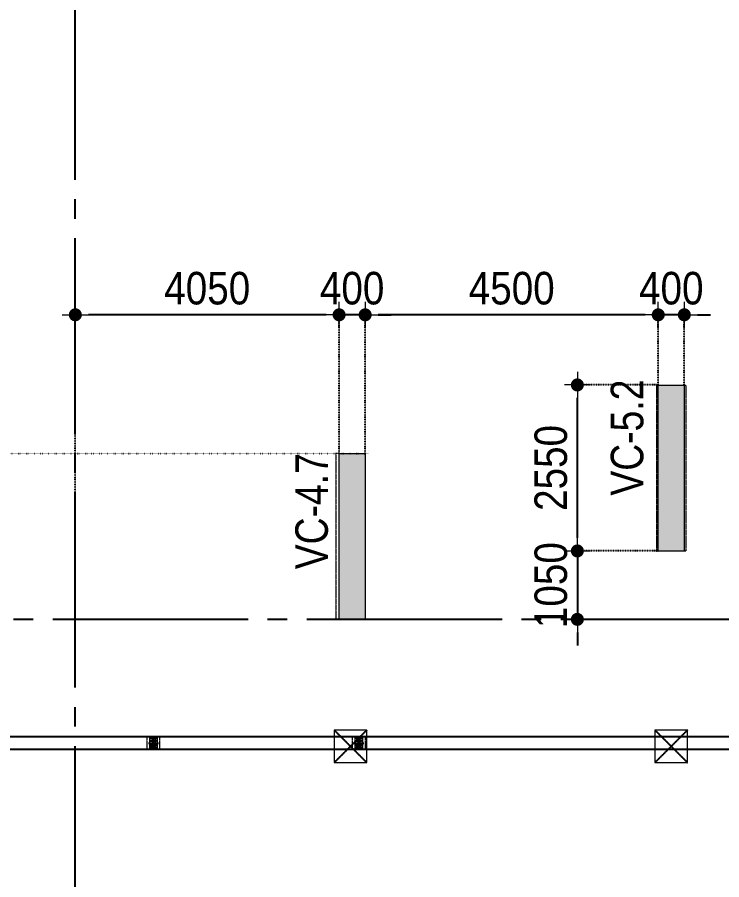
# Model space of a CAD drawing. Header units: millimetres. Extents: x -3973692 to -2843767, y 592734 to 838475.
# Drawn here: x -3472536 to -3461720, y 605982 to 619230 of the extents above; entities that cross this region are included whole.
import ezdxf
from ezdxf.enums import TextEntityAlignment as Align

# ---------------------------------------------------------------- set-up
doc = ezdxf.new("R2010")
doc.units = ezdxf.units.MM
doc.header["$MEASUREMENT"] = 0
doc.header["$PDMODE"] = 3
doc.header["$PDSIZE"] = -20
for name, pattern in [('CHG_XX_Cot_Tang 1$0$CENTER', [20.2, 12.7, -2.5, 2.5, -2.5]), ('CHG_XX_Cot_Tang 1$0$CENTER2', [28.575, 19.05, -3.175, 3.175, -3.175]), ('CHG_XX_Cot_Tang 1$0$MB_Luoi truc$0$HTT Hidden 21', [3, 2, -1]), ('CHG_XX_Luoi truc$0$MB_Luoi truc$0$Center101', [13, 10, -1, 1, -1]), ('DIVIDE2', [15.875, 6.35, -3.175, 0, -3.175, 0, -3.175]), ('DOT2', [0.125, 0, -0.125]), ('HIDDEN5', [2.8375, 1.25, -1.5875])]:
    doc.linetypes.add(name, pattern=pattern)
doc.layers.get('0').update_dxf_attribs({"lineweight": 9})
doc.layers.get('Defpoints').update_dxf_attribs({"color": 10, "lineweight": 0})
for name, color, linetype, lineweight in [("'S_General_Dim_1", 1, 'Continuous', 18), ("'S_General_Divide_3 Intermediate", 3, 'DIVIDE2', 40), ("CHG_XX_Cot_Tang 1$0$'S_Steel_Cont_2 Normal", 2, 'Continuous', 25), ("CHG_XX_Cot_Tang 1$0$'S_Steel_Cont_2 Normal_Plate", 150, 'Continuous', 15), ('CHG_XX_Cot_Tang 1$0$Cot thep', 51, 'Continuous', 15), ('CHG_XX_Cot_Tang 1$0$Net thay Tuong', 3, 'Continuous', 20), ('CHG_XX_Cot_Tang 1$0$NS-Pier', 150, 'Continuous', 9), ('CHG_XX_Cot_Tang 1$0$NS-Pier @ 1', 150, 'Continuous', 9), ('CHG_XX_Cot_Tang 1$0$NS-Pier @ 100', 150, 'Continuous', 9), ('CHG_XX_Cot_Tang 1$0$NS-Pier @ 150 VP1', 150, 'Continuous', 9), ('CHG_XX_Cot_Tang 1$0$NS-Pier @ 150 VP2', 150, 'Continuous', 9), ('CHG_XX_Cot_Tang 1$0$NS-Pier @ 150 VP3', 150, 'Continuous', 9), ('CHG_XX_Cot_Tang 1$0$NS-Pier @ 150 VP4', 150, 'Continuous', 9), ('CHG_XX_Cot_Tang 1$0$NS-Pier @ 150 VP5', 150, 'Continuous', 9), ('CHG_XX_Cot_Tang 1$0$NS-Pier @ 150 VP6', 150, 'Continuous', 9), ('CHG_XX_Cot_Tang 1$0$NS-Pier @ 150 VP7', 150, 'Continuous', 9), ('CHG_XX_Cot_Tang 1$0$NS-Pier @ 150 VP8', 150, 'Continuous', 9), ('CHG_XX_Cot_Tang 1$0$NS-Pier @ 150 VP9', 150, 'Continuous', 9), ('CHG_XX_Cot_Tang 1$0$NS-Pier @ 150 VPModel', 150, 'Continuous', 9), ('CHG_XX_Cot_Tang 1$0$NS-Pier @ 200 VP11', 150, 'Continuous', 9), ('CHG_XX_Cot_Tang 1$0$NS-Pier @ 200 VP12', 150, 'Continuous', 9), ('CHG_XX_Cot_Tang 1$0$NS-Pier @ 200 VP13', 150, 'Continuous', 9), ('CHG_XX_Cot_Tang 1$0$NS-Pier @ 200 VP14', 150, 'Continuous', 9), ('CHG_XX_Cot_Tang 1$0$NS-Pier @ 200 VP15', 150, 'Continuous', 9), ('CHG_XX_Cot_Tang 1$0$NS-Pier @ 200 VP16', 150, 'Continuous', 9), ('CHG_XX_Cot_Tang 1$0$NS-Pier @ 200 VP17', 150, 'Continuous', 9), ('CHG_XX_Cot_Tang 1$0$NS-Pier @ 200 VP18', 150, 'Continuous', 9), ('CHG_XX_Cot_Tang 1$0$NS-Pier @ 200 VP19', 150, 'Continuous', 9), ('CHG_XX_Cot_Tang 1$0$NS-Pier @ 200 VP21', 150, 'Continuous', 9), ('CHG_XX_Cot_Tang 1$0$NS-Pier @ 200 VP22', 150, 'Continuous', 9), ('CHG_XX_Cot_Tang 1$0$NS-Pier @ 200 VP23', 150, 'Continuous', 9), ('CHG_XX_Cot_Tang 1$0$NS-Pier @ 200 VP24', 150, 'Continuous', 9), ('CHG_XX_Cot_Tang 1$0$NS-Pier @ 200 VP25', 150, 'Continuous', 9), ('CHG_XX_Cot_Tang 1$0$NS-Pier @ 200 VP26', 150, 'Continuous', 9), ('CHG_XX_Cot_Tang 1$0$NS-Pier @ 200 VP27', 150, 'Continuous', 9), ('CHG_XX_Cot_Tang 1$0$NS-Pier @ 200 VP28', 150, 'Continuous', 9), ('CHG_XX_Cot_Tang 1$0$NS-Pier @ 200 VP30', 150, 'Continuous', 9), ('CHG_XX_Cot_Tang 1$0$NS-Pier @ 200 VP31', 150, 'Continuous', 9), ('CHG_XX_Cot_Tang 1$0$NS-Pier @ 200 VP32', 150, 'Continuous', 9), ('CHG_XX_Cot_Tang 1$0$NS-Pier @ 200 VP33', 150, 'Continuous', 9), ('CHG_XX_Cot_Tang 1$0$NS-Pier @ 200 VP34', 150, 'Continuous', 9), ('CHG_XX_Cot_Tang 1$0$NS-Pier @ 200 VP35', 150, 'Continuous', 9), ('CHG_XX_Cot_Tang 1$0$NS-Pier @ 200 VP36', 150, 'Continuous', 9), ('CHG_XX_Cot_Tang 1$0$NS-Pier @ 200 VP37', 150, 'Continuous', 9), ('CHG_XX_Cot_Tang 1$0$NS-Pier @ 200 VPModel', 150, 'Continuous', 9), ('CHG_XX_Cot_Tang 1$0$NS-Pier @ 350 VP10', 150, 'Continuous', 9), ('CHG_XX_Cot_Tang 1$0$NS-Pier @ 350 VP20', 150, 'Continuous', 9), ('CHG_XX_Cot_Tang 1$0$NS-Pier @ 350 VP29', 150, 'Continuous', 9), ('CHG_XX_Cot_Tang 1$0$NS-Pier @ 350 VPModel', 150, 'Continuous', 9), ('TEXT', 7, 'Continuous', 15)]:
    doc.layers.add(name, color=color, linetype=linetype, lineweight=lineweight)
for name, color, linetype in [("CHG_XX_Cot_Tang 1$0$'S_Concrete_Center_1", 8, 'CHG_XX_Cot_Tang 1$0$CENTER2'), ("CHG_XX_Cot_Tang 1$0$'S_Steel_ Bold", 8, 'Continuous'), ('CHG_XX_Cot_Tang 1$0$cot 500 dung +850', 1, 'Continuous'), ('CHG_XX_Cot_Tang 1$0$Vach VH3', 3, 'Continuous'), ('CHG_XX_Luoi truc$0$Grid', 34, 'Continuous'), ('CHG_XX_Luoi truc$0$Grid Line', 251, 'CHG_XX_Luoi truc$0$MB_Luoi truc$0$Center101'), ('dim', 1, 'Continuous')]:
    doc.layers.add(name, color=color, linetype=linetype)
doc.styles.add('arial', font='arial.ttf', dxfattribs={"width": 0.85})
doc.styles.add('CHG_XX_Luoi truc$0$MB_Luoi truc$0$Grid A-F$0$VNI-HelveCB', font='')
doc.styles.add('TTP-HelCon', font='')
doc.styles.get('CHG_XX_Luoi truc$0$MB_Luoi truc$0$Grid A-F$0$VNI-HelveCB').set_extended_font_data('VNI-Helve-Condense', bold=True)
doc.styles.get('TTP-HelCon').set_extended_font_data('VNI-Helve-Condense')
doc.dimstyles.new('200', dxfattribs={"dimscale": 200, "dimtxt": 2.5, "dimasz": 1, "dimexe": 0, "dimexo": 0, "dimgap": 0.75, "dimtad": 1, "dimdec": 0, "dimrnd": 10, "dimzin": 9, "dimdsep": 46, "dimtxsty": 'arial', "dimblk1": 'DIMDOT', "dimblk2": 'DIMDOT', "dimsah": 1, "dimcen": 2, "dimdle": 3, "dimclre": 8, "dimclrt": 2, "dimadec": 0, "dimazin": 0, "dimtfac": 1, "dimtdec": 0, "dimtix": 1, "dimtmove": 2, "dimatfit": 3, "dimldrblk": 'DIMPIJL', "dimfxl": 1, "dimtvp": 1.8, "dimtolj": 1, "dimtzin": 0, "dimarcsym": 0})

# ---------------------------------------------------------------- blocks, each defined once
blk = doc.blocks.new('*U3260')
at = {"layer": 'CHG_XX_Cot_Tang 1$0$NS-Pier @ 1'}
h = blk.add_hatch(color=256, dxfattribs=at)
h.dxf.hatch_style = 1
h.paths.add_polyline_path([(400, 0), (0, 0), (0, -2550), (400, -2550)])
at = {"layer": 'CHG_XX_Cot_Tang 1$0$NS-Pier @ 100'}
h = blk.add_hatch(color=256, dxfattribs=at)
h.dxf.hatch_style = 1
h.paths.add_polyline_path([(400, 0), (0, 0), (0, -2550), (400, -2550)])
at = {"layer": 'CHG_XX_Cot_Tang 1$0$NS-Pier @ 150 VP1'}
h = blk.add_hatch(color=256, dxfattribs=at)
h.dxf.hatch_style = 1
h.paths.add_polyline_path([(400, 0), (0, 0), (0, -2550), (400, -2550)])
at = {"layer": 'CHG_XX_Cot_Tang 1$0$NS-Pier @ 150 VP2'}
h = blk.add_hatch(color=256, dxfattribs=at)
h.dxf.hatch_style = 1
h.paths.add_polyline_path([(400, 0), (0, 0), (0, -2550), (400, -2550)])
at = {"layer": 'CHG_XX_Cot_Tang 1$0$NS-Pier @ 150 VP3'}
h = blk.add_hatch(color=256, dxfattribs=at)
h.dxf.hatch_style = 1
h.paths.add_polyline_path([(400, 0), (0, 0), (0, -2550), (400, -2550)])
at = {"layer": 'CHG_XX_Cot_Tang 1$0$NS-Pier @ 150 VP4'}
h = blk.add_hatch(color=256, dxfattribs=at)
h.dxf.hatch_style = 1
h.paths.add_polyline_path([(400, 0), (0, 0), (0, -2550), (400, -2550)])
at = {"layer": 'CHG_XX_Cot_Tang 1$0$NS-Pier @ 150 VP5'}
h = blk.add_hatch(color=256, dxfattribs=at)
h.dxf.hatch_style = 1
h.paths.add_polyline_path([(400, 0), (0, 0), (0, -2550), (400, -2550)])
at = {"layer": 'CHG_XX_Cot_Tang 1$0$NS-Pier @ 150 VP6'}
h = blk.add_hatch(color=256, dxfattribs=at)
h.dxf.hatch_style = 1
h.paths.add_polyline_path([(400, 0), (0, 0), (0, -2550), (400, -2550)])
at = {"layer": 'CHG_XX_Cot_Tang 1$0$NS-Pier @ 150 VP7'}
h = blk.add_hatch(color=256, dxfattribs=at)
h.dxf.hatch_style = 1
h.paths.add_polyline_path([(400, 0), (0, 0), (0, -2550), (400, -2550)])
at = {"layer": 'CHG_XX_Cot_Tang 1$0$NS-Pier @ 150 VP8'}
h = blk.add_hatch(color=256, dxfattribs=at)
h.dxf.hatch_style = 1
h.paths.add_polyline_path([(400, 0), (0, 0), (0, -2550), (400, -2550)])
at = {"layer": 'CHG_XX_Cot_Tang 1$0$NS-Pier @ 150 VP9'}
h = blk.add_hatch(color=256, dxfattribs=at)
h.dxf.hatch_style = 1
h.paths.add_polyline_path([(400, 0), (0, 0), (0, -2550), (400, -2550)])
at = {"layer": 'CHG_XX_Cot_Tang 1$0$NS-Pier @ 150 VPModel'}
h = blk.add_hatch(color=256, dxfattribs=at)
h.dxf.hatch_style = 1
h.paths.add_polyline_path([(400, 0), (0, 0), (0, -2550), (400, -2550)])
at = {"layer": 'CHG_XX_Cot_Tang 1$0$NS-Pier @ 200 VP11'}
h = blk.add_hatch(color=256, dxfattribs=at)
h.dxf.hatch_style = 1
h.paths.add_polyline_path([(400, 0), (0, 0), (0, -2550), (400, -2550)])
at = {"layer": 'CHG_XX_Cot_Tang 1$0$NS-Pier @ 200 VP12'}
h = blk.add_hatch(color=256, dxfattribs=at)
h.dxf.hatch_style = 1
h.paths.add_polyline_path([(400, 0), (0, 0), (0, -2550), (400, -2550)])
at = {"layer": 'CHG_XX_Cot_Tang 1$0$NS-Pier @ 200 VP13'}
h = blk.add_hatch(color=256, dxfattribs=at)
h.dxf.hatch_style = 1
h.paths.add_polyline_path([(400, 0), (0, 0), (0, -2550), (400, -2550)])
at = {"layer": 'CHG_XX_Cot_Tang 1$0$NS-Pier @ 200 VP14'}
h = blk.add_hatch(color=256, dxfattribs=at)
h.dxf.hatch_style = 1
h.paths.add_polyline_path([(400, 0), (0, 0), (0, -2550), (400, -2550)])
at = {"layer": 'CHG_XX_Cot_Tang 1$0$NS-Pier @ 200 VP15'}
h = blk.add_hatch(color=256, dxfattribs=at)
h.dxf.hatch_style = 1
h.paths.add_polyline_path([(400, 0), (0, 0), (0, -2550), (400, -2550)])
at = {"layer": 'CHG_XX_Cot_Tang 1$0$NS-Pier @ 200 VP16'}
h = blk.add_hatch(color=256, dxfattribs=at)
h.dxf.hatch_style = 1
h.paths.add_polyline_path([(400, 0), (0, 0), (0, -2550), (400, -2550)])
at = {"layer": 'CHG_XX_Cot_Tang 1$0$NS-Pier @ 200 VP17'}
h = blk.add_hatch(color=256, dxfattribs=at)
h.dxf.hatch_style = 1
h.paths.add_polyline_path([(400, 0), (0, 0), (0, -2550), (400, -2550)])
at = {"layer": 'CHG_XX_Cot_Tang 1$0$NS-Pier @ 200 VP18'}
h = blk.add_hatch(color=256, dxfattribs=at)
h.dxf.hatch_style = 1
h.paths.add_polyline_path([(400, 0), (0, 0), (0, -2550), (400, -2550)])
at = {"layer": 'CHG_XX_Cot_Tang 1$0$NS-Pier @ 200 VP19'}
h = blk.add_hatch(color=256, dxfattribs=at)
h.dxf.hatch_style = 1
h.paths.add_polyline_path([(400, 0), (0, 0), (0, -2550), (400, -2550)])
at = {"layer": 'CHG_XX_Cot_Tang 1$0$NS-Pier @ 200 VP21'}
h = blk.add_hatch(color=256, dxfattribs=at)
h.dxf.hatch_style = 1
h.paths.add_polyline_path([(400, 0), (0, 0), (0, -2550), (400, -2550)])
at = {"layer": 'CHG_XX_Cot_Tang 1$0$NS-Pier @ 200 VP22'}
h = blk.add_hatch(color=256, dxfattribs=at)
h.dxf.hatch_style = 1
h.paths.add_polyline_path([(400, 0), (0, 0), (0, -2550), (400, -2550)])
at = {"layer": 'CHG_XX_Cot_Tang 1$0$NS-Pier @ 200 VP23'}
h = blk.add_hatch(color=256, dxfattribs=at)
h.dxf.hatch_style = 1
h.paths.add_polyline_path([(400, 0), (0, 0), (0, -2550), (400, -2550)])
at = {"layer": 'CHG_XX_Cot_Tang 1$0$NS-Pier @ 200 VP24'}
h = blk.add_hatch(color=256, dxfattribs=at)
h.dxf.hatch_style = 1
h.paths.add_polyline_path([(400, 0), (0, 0), (0, -2550), (400, -2550)])
at = {"layer": 'CHG_XX_Cot_Tang 1$0$NS-Pier @ 200 VP25'}
h = blk.add_hatch(color=256, dxfattribs=at)
h.dxf.hatch_style = 1
h.paths.add_polyline_path([(400, 0), (0, 0), (0, -2550), (400, -2550)])
at = {"layer": 'CHG_XX_Cot_Tang 1$0$NS-Pier @ 200 VP26'}
h = blk.add_hatch(color=256, dxfattribs=at)
h.dxf.hatch_style = 1
h.paths.add_polyline_path([(400, 0), (0, 0), (0, -2550), (400, -2550)])
at = {"layer": 'CHG_XX_Cot_Tang 1$0$NS-Pier @ 200 VP27'}
h = blk.add_hatch(color=256, dxfattribs=at)
h.dxf.hatch_style = 1
h.paths.add_polyline_path([(400, 0), (0, 0), (0, -2550), (400, -2550)])
at = {"layer": 'CHG_XX_Cot_Tang 1$0$NS-Pier @ 200 VP28'}
h = blk.add_hatch(color=256, dxfattribs=at)
h.dxf.hatch_style = 1
h.paths.add_polyline_path([(400, 0), (0, 0), (0, -2550), (400, -2550)])
at = {"layer": 'CHG_XX_Cot_Tang 1$0$NS-Pier @ 200 VP30'}
h = blk.add_hatch(color=256, dxfattribs=at)
h.dxf.hatch_style = 1
h.paths.add_polyline_path([(400, 0), (0, 0), (0, -2550), (400, -2550)])
at = {"layer": 'CHG_XX_Cot_Tang 1$0$NS-Pier @ 200 VP31'}
h = blk.add_hatch(color=256, dxfattribs=at)
h.dxf.hatch_style = 1
h.paths.add_polyline_path([(400, 0), (0, 0), (0, -2550), (400, -2550)])
at = {"layer": 'CHG_XX_Cot_Tang 1$0$NS-Pier @ 200 VP32'}
h = blk.add_hatch(color=256, dxfattribs=at)
h.dxf.hatch_style = 1
h.paths.add_polyline_path([(400, 0), (0, 0), (0, -2550), (400, -2550)])
at = {"layer": 'CHG_XX_Cot_Tang 1$0$NS-Pier @ 200 VP33'}
h = blk.add_hatch(color=256, dxfattribs=at)
h.dxf.hatch_style = 1
h.paths.add_polyline_path([(400, 0), (0, 0), (0, -2550), (400, -2550)])
at = {"layer": 'CHG_XX_Cot_Tang 1$0$NS-Pier @ 200 VP34'}
h = blk.add_hatch(color=256, dxfattribs=at)
h.dxf.hatch_style = 1
h.paths.add_polyline_path([(400, 0), (0, 0), (0, -2550), (400, -2550)])
at = {"layer": 'CHG_XX_Cot_Tang 1$0$NS-Pier @ 200 VP35'}
h = blk.add_hatch(color=256, dxfattribs=at)
h.dxf.hatch_style = 1
h.paths.add_polyline_path([(400, 0), (0, 0), (0, -2550), (400, -2550)])
at = {"layer": 'CHG_XX_Cot_Tang 1$0$NS-Pier @ 200 VP36'}
h = blk.add_hatch(color=256, dxfattribs=at)
h.dxf.hatch_style = 1
h.paths.add_polyline_path([(400, 0), (0, 0), (0, -2550), (400, -2550)])
at = {"layer": 'CHG_XX_Cot_Tang 1$0$NS-Pier @ 200 VP37'}
h = blk.add_hatch(color=256, dxfattribs=at)
h.dxf.hatch_style = 1
h.paths.add_polyline_path([(400, 0), (0, 0), (0, -2550), (400, -2550)])
at = {"layer": 'CHG_XX_Cot_Tang 1$0$NS-Pier @ 200 VPModel'}
h = blk.add_hatch(color=256, dxfattribs=at)
h.dxf.hatch_style = 1
h.paths.add_polyline_path([(400, 0), (0, 0), (0, -2550), (400, -2550)])
at = {"layer": 'CHG_XX_Cot_Tang 1$0$NS-Pier @ 350 VP10'}
h = blk.add_hatch(color=256, dxfattribs=at)
h.dxf.hatch_style = 1
h.paths.add_polyline_path([(400, 0), (0, 0), (0, -2550), (400, -2550)])
at = {"layer": 'CHG_XX_Cot_Tang 1$0$NS-Pier @ 350 VP20'}
h = blk.add_hatch(color=256, dxfattribs=at)
h.dxf.hatch_style = 1
h.paths.add_polyline_path([(400, 0), (0, 0), (0, -2550), (400, -2550)])
at = {"layer": 'CHG_XX_Cot_Tang 1$0$NS-Pier @ 350 VP29'}
h = blk.add_hatch(color=256, dxfattribs=at)
h.dxf.hatch_style = 1
h.paths.add_polyline_path([(400, 0), (0, 0), (0, -2550), (400, -2550)])
at = {"layer": 'CHG_XX_Cot_Tang 1$0$NS-Pier @ 350 VPModel'}
h = blk.add_hatch(color=256, dxfattribs=at)
h.dxf.hatch_style = 1
h.paths.add_polyline_path([(400, 0), (0, 0), (0, -2550), (400, -2550)])
blk = doc.blocks.new('CHG_XX_Cot_Tang 1$0$Block A_C450x2250')
at = {"layer": 'CHG_XX_Cot_Tang 1$0$NS-Pier', "color": 9, "linetype": 'CHG_XX_Cot_Tang 1$0$MB_Luoi truc$0$HTT Hidden 21'}
blk.add_lwpolyline([(0, 0), (-50, 0), (-50, -2550), (0, -2550)], dxfattribs=at)
at = {"layer": 'CHG_XX_Cot_Tang 1$0$NS-Pier'}
blk.add_lwpolyline([(400, -2550), (0, -2550), (0, 0), (400, 0)], close=True, dxfattribs=at)
blk.add_blockref('*U3260', (0, 0), dxfattribs=at)
blk = doc.blocks.new('CHG_XX_Cot_Tang 1$0$500x500')
at = {"color": 1, "linetype": 'CHG_XX_Cot_Tang 1$0$MB_Luoi truc$0$HTT Hidden 21'}
for p, q in [((250, 250), (-250, -250)), ((-250, 250), (250, -250))]:
    blk.add_line(p, q, dxfattribs=at)
at = {"layer": 'CHG_XX_Cot_Tang 1$0$NS-Pier', "color": 1}
blk.add_lwpolyline([(250, -250), (250, 250), (-250, 250), (-250, -250)], close=True, dxfattribs=at)
blk = doc.blocks.new('*U3261')
at = {"layer": 'CHG_XX_Cot_Tang 1$0$NS-Pier @ 1'}
h = blk.add_hatch(color=256, dxfattribs=at)
h.dxf.hatch_style = 1
h.paths.add_polyline_path([(200, 0), (-200, 0), (-200, -2550), (200, -2550)])
at = {"layer": 'CHG_XX_Cot_Tang 1$0$NS-Pier @ 100'}
h = blk.add_hatch(color=256, dxfattribs=at)
h.dxf.hatch_style = 1
h.paths.add_polyline_path([(200, 0), (-200, 0), (-200, -2550), (200, -2550)])
at = {"layer": 'CHG_XX_Cot_Tang 1$0$NS-Pier @ 150 VP1'}
h = blk.add_hatch(color=256, dxfattribs=at)
h.dxf.hatch_style = 1
h.paths.add_polyline_path([(200, 0), (-200, 0), (-200, -2550), (200, -2550)])
at = {"layer": 'CHG_XX_Cot_Tang 1$0$NS-Pier @ 150 VP2'}
h = blk.add_hatch(color=256, dxfattribs=at)
h.dxf.hatch_style = 1
h.paths.add_polyline_path([(200, 0), (-200, 0), (-200, -2550), (200, -2550)])
at = {"layer": 'CHG_XX_Cot_Tang 1$0$NS-Pier @ 150 VP3'}
h = blk.add_hatch(color=256, dxfattribs=at)
h.dxf.hatch_style = 1
h.paths.add_polyline_path([(200, 0), (-200, 0), (-200, -2550), (200, -2550)])
at = {"layer": 'CHG_XX_Cot_Tang 1$0$NS-Pier @ 150 VP4'}
h = blk.add_hatch(color=256, dxfattribs=at)
h.dxf.hatch_style = 1
h.paths.add_polyline_path([(200, 0), (-200, 0), (-200, -2550), (200, -2550)])
at = {"layer": 'CHG_XX_Cot_Tang 1$0$NS-Pier @ 150 VP5'}
h = blk.add_hatch(color=256, dxfattribs=at)
h.dxf.hatch_style = 1
h.paths.add_polyline_path([(200, 0), (-200, 0), (-200, -2550), (200, -2550)])
at = {"layer": 'CHG_XX_Cot_Tang 1$0$NS-Pier @ 150 VP6'}
h = blk.add_hatch(color=256, dxfattribs=at)
h.dxf.hatch_style = 1
h.paths.add_polyline_path([(200, 0), (-200, 0), (-200, -2550), (200, -2550)])
at = {"layer": 'CHG_XX_Cot_Tang 1$0$NS-Pier @ 150 VP7'}
h = blk.add_hatch(color=256, dxfattribs=at)
h.dxf.hatch_style = 1
h.paths.add_polyline_path([(200, 0), (-200, 0), (-200, -2550), (200, -2550)])
at = {"layer": 'CHG_XX_Cot_Tang 1$0$NS-Pier @ 150 VP8'}
h = blk.add_hatch(color=256, dxfattribs=at)
h.dxf.hatch_style = 1
h.paths.add_polyline_path([(200, 0), (-200, 0), (-200, -2550), (200, -2550)])
at = {"layer": 'CHG_XX_Cot_Tang 1$0$NS-Pier @ 150 VP9'}
h = blk.add_hatch(color=256, dxfattribs=at)
h.dxf.hatch_style = 1
h.paths.add_polyline_path([(200, 0), (-200, 0), (-200, -2550), (200, -2550)])
at = {"layer": 'CHG_XX_Cot_Tang 1$0$NS-Pier @ 150 VPModel'}
h = blk.add_hatch(color=256, dxfattribs=at)
h.dxf.hatch_style = 1
h.paths.add_polyline_path([(200, 0), (-200, 0), (-200, -2550), (200, -2550)])
at = {"layer": 'CHG_XX_Cot_Tang 1$0$NS-Pier @ 200 VP11'}
h = blk.add_hatch(color=256, dxfattribs=at)
h.dxf.hatch_style = 1
h.paths.add_polyline_path([(200, 0), (-200, 0), (-200, -2550), (200, -2550)])
at = {"layer": 'CHG_XX_Cot_Tang 1$0$NS-Pier @ 200 VP12'}
h = blk.add_hatch(color=256, dxfattribs=at)
h.dxf.hatch_style = 1
h.paths.add_polyline_path([(200, 0), (-200, 0), (-200, -2550), (200, -2550)])
at = {"layer": 'CHG_XX_Cot_Tang 1$0$NS-Pier @ 200 VP13'}
h = blk.add_hatch(color=256, dxfattribs=at)
h.dxf.hatch_style = 1
h.paths.add_polyline_path([(200, 0), (-200, 0), (-200, -2550), (200, -2550)])
at = {"layer": 'CHG_XX_Cot_Tang 1$0$NS-Pier @ 200 VP14'}
h = blk.add_hatch(color=256, dxfattribs=at)
h.dxf.hatch_style = 1
h.paths.add_polyline_path([(200, 0), (-200, 0), (-200, -2550), (200, -2550)])
at = {"layer": 'CHG_XX_Cot_Tang 1$0$NS-Pier @ 200 VP15'}
h = blk.add_hatch(color=256, dxfattribs=at)
h.dxf.hatch_style = 1
h.paths.add_polyline_path([(200, 0), (-200, 0), (-200, -2550), (200, -2550)])
at = {"layer": 'CHG_XX_Cot_Tang 1$0$NS-Pier @ 200 VP16'}
h = blk.add_hatch(color=256, dxfattribs=at)
h.dxf.hatch_style = 1
h.paths.add_polyline_path([(200, 0), (-200, 0), (-200, -2550), (200, -2550)])
at = {"layer": 'CHG_XX_Cot_Tang 1$0$NS-Pier @ 200 VP17'}
h = blk.add_hatch(color=256, dxfattribs=at)
h.dxf.hatch_style = 1
h.paths.add_polyline_path([(200, 0), (-200, 0), (-200, -2550), (200, -2550)])
at = {"layer": 'CHG_XX_Cot_Tang 1$0$NS-Pier @ 200 VP18'}
h = blk.add_hatch(color=256, dxfattribs=at)
h.dxf.hatch_style = 1
h.paths.add_polyline_path([(200, 0), (-200, 0), (-200, -2550), (200, -2550)])
at = {"layer": 'CHG_XX_Cot_Tang 1$0$NS-Pier @ 200 VP19'}
h = blk.add_hatch(color=256, dxfattribs=at)
h.dxf.hatch_style = 1
h.paths.add_polyline_path([(200, 0), (-200, 0), (-200, -2550), (200, -2550)])
at = {"layer": 'CHG_XX_Cot_Tang 1$0$NS-Pier @ 200 VP21'}
h = blk.add_hatch(color=256, dxfattribs=at)
h.dxf.hatch_style = 1
h.paths.add_polyline_path([(200, 0), (-200, 0), (-200, -2550), (200, -2550)])
at = {"layer": 'CHG_XX_Cot_Tang 1$0$NS-Pier @ 200 VP22'}
h = blk.add_hatch(color=256, dxfattribs=at)
h.dxf.hatch_style = 1
h.paths.add_polyline_path([(200, 0), (-200, 0), (-200, -2550), (200, -2550)])
at = {"layer": 'CHG_XX_Cot_Tang 1$0$NS-Pier @ 200 VP23'}
h = blk.add_hatch(color=256, dxfattribs=at)
h.dxf.hatch_style = 1
h.paths.add_polyline_path([(200, 0), (-200, 0), (-200, -2550), (200, -2550)])
at = {"layer": 'CHG_XX_Cot_Tang 1$0$NS-Pier @ 200 VP24'}
h = blk.add_hatch(color=256, dxfattribs=at)
h.dxf.hatch_style = 1
h.paths.add_polyline_path([(200, 0), (-200, 0), (-200, -2550), (200, -2550)])
at = {"layer": 'CHG_XX_Cot_Tang 1$0$NS-Pier @ 200 VP25'}
h = blk.add_hatch(color=256, dxfattribs=at)
h.dxf.hatch_style = 1
h.paths.add_polyline_path([(200, 0), (-200, 0), (-200, -2550), (200, -2550)])
at = {"layer": 'CHG_XX_Cot_Tang 1$0$NS-Pier @ 200 VP26'}
h = blk.add_hatch(color=256, dxfattribs=at)
h.dxf.hatch_style = 1
h.paths.add_polyline_path([(200, 0), (-200, 0), (-200, -2550), (200, -2550)])
at = {"layer": 'CHG_XX_Cot_Tang 1$0$NS-Pier @ 200 VP27'}
h = blk.add_hatch(color=256, dxfattribs=at)
h.dxf.hatch_style = 1
h.paths.add_polyline_path([(200, 0), (-200, 0), (-200, -2550), (200, -2550)])
at = {"layer": 'CHG_XX_Cot_Tang 1$0$NS-Pier @ 200 VP28'}
h = blk.add_hatch(color=256, dxfattribs=at)
h.dxf.hatch_style = 1
h.paths.add_polyline_path([(200, 0), (-200, 0), (-200, -2550), (200, -2550)])
at = {"layer": 'CHG_XX_Cot_Tang 1$0$NS-Pier @ 200 VP30'}
h = blk.add_hatch(color=256, dxfattribs=at)
h.dxf.hatch_style = 1
h.paths.add_polyline_path([(200, 0), (-200, 0), (-200, -2550), (200, -2550)])
at = {"layer": 'CHG_XX_Cot_Tang 1$0$NS-Pier @ 200 VP31'}
h = blk.add_hatch(color=256, dxfattribs=at)
h.dxf.hatch_style = 1
h.paths.add_polyline_path([(200, 0), (-200, 0), (-200, -2550), (200, -2550)])
at = {"layer": 'CHG_XX_Cot_Tang 1$0$NS-Pier @ 200 VP32'}
h = blk.add_hatch(color=256, dxfattribs=at)
h.dxf.hatch_style = 1
h.paths.add_polyline_path([(200, 0), (-200, 0), (-200, -2550), (200, -2550)])
at = {"layer": 'CHG_XX_Cot_Tang 1$0$NS-Pier @ 200 VP33'}
h = blk.add_hatch(color=256, dxfattribs=at)
h.dxf.hatch_style = 1
h.paths.add_polyline_path([(200, 0), (-200, 0), (-200, -2550), (200, -2550)])
at = {"layer": 'CHG_XX_Cot_Tang 1$0$NS-Pier @ 200 VP34'}
h = blk.add_hatch(color=256, dxfattribs=at)
h.dxf.hatch_style = 1
h.paths.add_polyline_path([(200, 0), (-200, 0), (-200, -2550), (200, -2550)])
at = {"layer": 'CHG_XX_Cot_Tang 1$0$NS-Pier @ 200 VP35'}
h = blk.add_hatch(color=256, dxfattribs=at)
h.dxf.hatch_style = 1
h.paths.add_polyline_path([(200, 0), (-200, 0), (-200, -2550), (200, -2550)])
at = {"layer": 'CHG_XX_Cot_Tang 1$0$NS-Pier @ 200 VP36'}
h = blk.add_hatch(color=256, dxfattribs=at)
h.dxf.hatch_style = 1
h.paths.add_polyline_path([(200, 0), (-200, 0), (-200, -2550), (200, -2550)])
at = {"layer": 'CHG_XX_Cot_Tang 1$0$NS-Pier @ 200 VP37'}
h = blk.add_hatch(color=256, dxfattribs=at)
h.dxf.hatch_style = 1
h.paths.add_polyline_path([(200, 0), (-200, 0), (-200, -2550), (200, -2550)])
at = {"layer": 'CHG_XX_Cot_Tang 1$0$NS-Pier @ 200 VPModel'}
h = blk.add_hatch(color=256, dxfattribs=at)
h.dxf.hatch_style = 1
h.paths.add_polyline_path([(200, 0), (-200, 0), (-200, -2550), (200, -2550)])
at = {"layer": 'CHG_XX_Cot_Tang 1$0$NS-Pier @ 350 VP10'}
h = blk.add_hatch(color=256, dxfattribs=at)
h.dxf.hatch_style = 1
h.paths.add_polyline_path([(200, 0), (-200, 0), (-200, -2550), (200, -2550)])
at = {"layer": 'CHG_XX_Cot_Tang 1$0$NS-Pier @ 350 VP20'}
h = blk.add_hatch(color=256, dxfattribs=at)
h.dxf.hatch_style = 1
h.paths.add_polyline_path([(200, 0), (-200, 0), (-200, -2550), (200, -2550)])
at = {"layer": 'CHG_XX_Cot_Tang 1$0$NS-Pier @ 350 VP29'}
h = blk.add_hatch(color=256, dxfattribs=at)
h.dxf.hatch_style = 1
h.paths.add_polyline_path([(200, 0), (-200, 0), (-200, -2550), (200, -2550)])
at = {"layer": 'CHG_XX_Cot_Tang 1$0$NS-Pier @ 350 VPModel'}
h = blk.add_hatch(color=256, dxfattribs=at)
h.dxf.hatch_style = 1
h.paths.add_polyline_path([(200, 0), (-200, 0), (-200, -2550), (200, -2550)])
blk = doc.blocks.new('CHG_XX_Cot_Tang 1$0$400x2250_cen')
at = {"layer": 'CHG_XX_Cot_Tang 1$0$NS-Pier', "color": 9, "linetype": 'CHG_XX_Cot_Tang 1$0$MB_Luoi truc$0$HTT Hidden 21'}
for points in [[(-200, 0), (-225, 0), (-225, -2550), (-200, -2550)], [(200, 0), (225, 0), (225, -2550), (200, -2550)]]:
    blk.add_lwpolyline(points, dxfattribs=at)
at = {"layer": 'CHG_XX_Cot_Tang 1$0$NS-Pier'}
blk.add_lwpolyline([(200, -2550), (-200, -2550), (-200, 0), (200, 0)], close=True, dxfattribs=at)
blk.add_blockref('*U3261', (0, 0), dxfattribs=at)
blk = doc.blocks.new('*U2973')
at = {"layer": "CHG_XX_Cot_Tang 1$0$'S_Steel_ Bold", "linetype": 'CHG_XX_Cot_Tang 1$0$CENTER', "ltscale": 0.05}
for p, q in [((-13, 0), (13, 0)), ((0, 13), (0, -13))]:
    blk.add_line(p, q, dxfattribs=at)
at = {"layer": "CHG_XX_Cot_Tang 1$0$'S_Steel_ Bold", "color": 1}
blk.add_circle((0, 0), 7, dxfattribs=at)
blk = doc.blocks.new('CHG_XX_Cot_Tang 1$0$A$C42BB3C5E')
at = {"color": 8, "linetype": 'CHG_XX_Cot_Tang 1$0$MB_Luoi truc$0$HTT Hidden 21'}
blk.add_lwpolyline([(-75, -113), (125, -113), (125, 87), (-75, 87)], close=True, dxfattribs=at)
at = {"layer": "CHG_XX_Cot_Tang 1$0$'S_Concrete_Center_1"}
for p, q in [((25, 63), (25, -88)), ((125, -13), (-83, -13))]:
    blk.add_line(p, q, dxfattribs=at)
at = {"layer": "CHG_XX_Cot_Tang 1$0$'S_Steel_Cont_2 Normal"}
blk.add_lwpolyline([(-37, -15, 0.414214), (-43, -21), (-43, -50), (-50, -50), (-50, 25), (-43, 25), (-43, -4, 0.414214), (-37, -10), (87, -10, 0.414214), (93, -4), (93, 25), (100, 25), (100, -50), (93, -50), (93, -21, 0.414214), (87, -15)], format="xyb", close=True, dxfattribs=at)
at = {"layer": "CHG_XX_Cot_Tang 1$0$'S_Steel_Cont_2 Normal_Plate"}
blk.add_lwpolyline([(115, 45), (115, -70), (-65, -70), (-65, 45)], close=True, dxfattribs=at)
at = {"layer": "CHG_XX_Cot_Tang 1$0$'S_Steel_ Bold"}
for p in [(-10, 20), (60, 20)]:
    blk.add_blockref('*U2973', p, dxfattribs=at)
at = {"layer": "CHG_XX_Cot_Tang 1$0$'S_Steel_ Bold", "xscale": -1, "rotation": 180}
for p in [(-10, -45), (60, -45)]:
    blk.add_blockref('*U2973', p, dxfattribs=at)
blk = doc.blocks.new('CHG_XX_Cot_Tang 1$0$net pergola')
at = {"layer": 'CHG_XX_Cot_Tang 1$0$Net thay Tuong', "rotation": 90}
for p in [(43619, -53425), (46772, -53425)]:
    blk.add_blockref('CHG_XX_Cot_Tang 1$0$A$C42BB3C5E', p, dxfattribs=at)
blk = doc.blocks.new('*U2841')
at = {"layer": 'CHG_XX_Luoi truc$0$Grid Line'}
blk.add_line((0, 0), (0, 608), dxfattribs=at)
at = {"layer": 'CHG_XX_Luoi truc$0$Grid', "lineweight": -2, "style": 'CHG_XX_Luoi truc$0$MB_Luoi truc$0$Grid A-F$0$VNI-HelveCB'}
for tag, p in [('GRIDSUB', (0, 617)), ('GRID', (0, -9))]:
    blk.add_attdef(tag, text='', height=5, dxfattribs=at).set_placement(p, align=Align.MIDDLE)
blk = doc.blocks.new('*U2843')
at = {"layer": 'CHG_XX_Luoi truc$0$Grid Line'}
blk.add_line((0, 0), (0, 438), dxfattribs=at)
at = {"layer": 'CHG_XX_Luoi truc$0$Grid', "lineweight": -2, "style": 'CHG_XX_Luoi truc$0$MB_Luoi truc$0$Grid A-F$0$VNI-HelveCB'}
for tag, p in [('GRIDSUB', (0, 447)), ('GRID', (0, -9))]:
    blk.add_attdef(tag, text='', height=5, dxfattribs=at).set_placement(p, align=Align.MIDDLE)
blk = doc.blocks.new('CHG_XX_Luoi truc')
at = {"layer": 'CHG_XX_Luoi truc$0$Grid', "xscale": 300, "yscale": 300, "zscale": 300}
blk.add_blockref('*U2841', (76850, -12747), dxfattribs=at)
at = {"layer": 'CHG_XX_Luoi truc$0$Grid', "xscale": 300.0000000000013, "yscale": 300.0000000000013, "zscale": 300.0000000000013, "rotation": 90}
blk.add_blockref('*U2843', (110703, 0), dxfattribs=at)
blk = doc.blocks.new('CHG_XX_Cot_Tang 1')
at = {"layer": 'CHG_XX_Cot_Tang 1$0$Vach VH3'}
for p, q in [((32550, -1800), (101350, -1800)), ((101550, -2000), (32350, -2000))]:
    blk.add_line(p, q, dxfattribs=at)
at = {"layer": 'CHG_XX_Cot_Tang 1$0$cot 500 dung +850'}
for p in [(81075, -1950), (86000, -1950)]:
    blk.add_blockref('CHG_XX_Cot_Tang 1$0$500x500', p, dxfattribs=at)
at = {"layer": 'CHG_XX_Cot_Tang 1$0$Cot thep'}
blk.add_blockref('CHG_XX_Cot_Tang 1$0$net pergola', (34418.2, 51500), dxfattribs=at)
at = {"layer": 'CHG_XX_Cot_Tang 1$0$NS-Pier'}
for name, p in [('CHG_XX_Luoi truc', (0, 0)), ('CHG_XX_Cot_Tang 1$0$Block A_C450x2250', (80900, 2550))]:
    blk.add_blockref(name, p, dxfattribs=at)
at = {"layer": 'CHG_XX_Cot_Tang 1$0$Vach VH3', "color": 8, "linetype": 'CHG_XX_Cot_Tang 1$0$MB_Luoi truc$0$HTT Hidden 21'}
blk.add_blockref('CHG_XX_Cot_Tang 1$0$400x2250_cen', (86000, 3600), dxfattribs=at)
blk = doc.blocks.new('DIMDOT')
for p, q in [((0, -1), (0, 1)), ((1, 0), (-1, 0))]:
    blk.add_line(p, q)
at = {"const_width": 0.5}
blk.add_lwpolyline([(-0.25, 0, 1), (0.25, 0, 1)], format="xyb", close=True, dxfattribs=at)
blk = doc.blocks.new('*D293')
at = {"layer": "'S_General_Dim_1", "color": 8, "linetype": 'HIDDEN5', "lineweight": -2, "transparency": 16777216}
for p, q in [((-3462695, 613582), (-3463937, 613582)), ((-3462695, 611032), (-3463937, 611032))]:
    blk.add_line(p, q, dxfattribs=at)
at = {"layer": "'S_General_Dim_1", "color": 0, "lineweight": -2, "transparency": 16777216}
blk.add_line((-3463937, 611232), (-3463937, 613382), dxfattribs=at)
at = {"layer": 'Defpoints', "color": 0, "transparency": 16777216}
for p in [(-3463937, 613582), (-3462695, 613582), (-3462695, 611032)]:
    blk.add_point(p, dxfattribs=at)
at = {"layer": "'S_General_Dim_1", "color": 0, "lineweight": -2, "transparency": 16777216, "xscale": 200, "yscale": 200, "zscale": 200}
for p, rotation in [((-3463937, 613582), 90), ((-3463937, 611032), 270)]:
    blk.add_blockref('DIMDOT', p, dxfattribs=dict(at, rotation=rotation))
at = {"layer": "'S_General_Dim_1", "color": 2, "transparency": 16777216, "insert": (-3464342, 612307), "char_height": 500, "attachment_point": 5, "rotation": 90, "style": 'arial'}
blk.add_mtext('\\A1;2550', dxfattribs=at)
blk = doc.blocks.new('DIMPIJL')
at = {"linetype": 'ByBlock'}
blk.add_solid([(-2.5, 0.417), (-2.5, -0.417), (0, 0)], dxfattribs=at)
blk = doc.blocks.new('*D294')
at = {"layer": "'S_General_Dim_1", "color": 0, "lineweight": -2, "transparency": 16777216}
for p, q in [((-3463937, 611232), (-3463937, 611432)), ((-3463937, 611032), (-3463937, 609981)), ((-3463937, 609781), (-3463937, 609581))]:
    blk.add_line(p, q, dxfattribs=at)
at = {"layer": "'S_General_Dim_1", "color": 8, "linetype": 'HIDDEN5', "lineweight": -2, "transparency": 16777216}
for p, q in [((-3462695, 611032), (-3463937, 611032)), ((-3462746, 609981), (-3463937, 609981))]:
    blk.add_line(p, q, dxfattribs=at)
at = {"layer": 'Defpoints', "color": 0, "transparency": 16777216}
for p in [(-3462695, 611032), (-3463937, 609981), (-3462746, 609981)]:
    blk.add_point(p, dxfattribs=at)
at = {"layer": "'S_General_Dim_1", "color": 0, "lineweight": -2, "transparency": 16777216, "xscale": 200, "yscale": 200, "zscale": 200}
for p, rotation in [((-3463937, 611032), 270), ((-3463937, 609981), 90)]:
    blk.add_blockref('DIMDOT', p, dxfattribs=dict(at, rotation=rotation))
at = {"layer": "'S_General_Dim_1", "color": 2, "transparency": 16777216, "insert": (-3464342, 610507), "char_height": 500, "attachment_point": 5, "rotation": 90, "style": 'arial'}
blk.add_mtext('\\A1;1050', dxfattribs=at)
blk = doc.blocks.new('*D295')
at = {"layer": "'S_General_Dim_1", "color": 0, "lineweight": -2, "transparency": 16777216}
for p, q in [((-3462895, 614659), (-3463095, 614659)), ((-3462295, 614659), (-3462695, 614659)), ((-3462095, 614659), (-3461895, 614659))]:
    blk.add_line(p, q, dxfattribs=at)
at = {"layer": "'S_General_Dim_1", "color": 8, "linetype": 'HIDDEN5', "lineweight": -2, "transparency": 16777216}
for p, q in [((-3462695, 613582), (-3462695, 614659)), ((-3462295, 613582), (-3462295, 614659))]:
    blk.add_line(p, q, dxfattribs=at)
at = {"layer": 'Defpoints', "color": 0, "transparency": 16777216}
for p in [(-3462695, 614659), (-3462695, 613582), (-3462295, 613582)]:
    blk.add_point(p, dxfattribs=at)
at = {"layer": "'S_General_Dim_1", "color": 0, "lineweight": -2, "transparency": 16777216, "xscale": 200, "yscale": 200, "zscale": 200}
blk.add_blockref('DIMDOT', (-3462695, 614659), dxfattribs=at)
at = {"layer": "'S_General_Dim_1", "color": 0, "lineweight": -2, "transparency": 16777216, "xscale": 200, "yscale": 200, "zscale": 200, "rotation": 180}
blk.add_blockref('DIMDOT', (-3462295, 614659), dxfattribs=at)
at = {"layer": "'S_General_Dim_1", "color": 2, "transparency": 16777216, "insert": (-3462495, 615065), "char_height": 500, "attachment_point": 5, "style": 'arial'}
blk.add_mtext('\\A1;400', dxfattribs=at)
blk = doc.blocks.new('*D298')
at = {"layer": "'S_General_Dim_1", "color": 8, "linetype": 'HIDDEN5', "lineweight": -2, "transparency": 16777216}
for p, q in [((-3467195, 612531), (-3467195, 614659)), ((-3462695, 613582), (-3462695, 614659))]:
    blk.add_line(p, q, dxfattribs=at)
at = {"layer": "'S_General_Dim_1", "color": 0, "lineweight": -2, "transparency": 16777216}
blk.add_line((-3462895, 614659), (-3466995, 614659), dxfattribs=at)
at = {"layer": 'Defpoints', "color": 0, "transparency": 16777216}
for p in [(-3467195, 614659), (-3462695, 613582), (-3467195, 612531)]:
    blk.add_point(p, dxfattribs=at)
at = {"layer": "'S_General_Dim_1", "color": 0, "lineweight": -2, "transparency": 16777216, "xscale": 200, "yscale": 200, "zscale": 200, "rotation": 180}
blk.add_blockref('DIMDOT', (-3467195, 614659), dxfattribs=at)
at = {"layer": "'S_General_Dim_1", "color": 0, "lineweight": -2, "transparency": 16777216, "xscale": 200, "yscale": 200, "zscale": 200}
blk.add_blockref('DIMDOT', (-3462695, 614659), dxfattribs=at)
at = {"layer": "'S_General_Dim_1", "color": 2, "transparency": 16777216, "insert": (-3464945, 615065), "char_height": 500, "attachment_point": 5, "style": 'arial'}
blk.add_mtext('\\A1;4500', dxfattribs=at)
blk = doc.blocks.new('*D299')
at = {"layer": "'S_General_Dim_1", "color": 0, "lineweight": -2, "transparency": 16777216}
for p, q in [((-3467795, 614659), (-3467995, 614659)), ((-3467195, 614659), (-3467595, 614659)), ((-3466995, 614659), (-3466795, 614659))]:
    blk.add_line(p, q, dxfattribs=at)
at = {"layer": "'S_General_Dim_1", "color": 8, "linetype": 'HIDDEN5', "lineweight": -2, "transparency": 16777216}
for p, q in [((-3467595, 612531), (-3467595, 614659)), ((-3467195, 612531), (-3467195, 614659))]:
    blk.add_line(p, q, dxfattribs=at)
at = {"layer": 'Defpoints', "color": 0, "transparency": 16777216}
for p in [(-3467595, 614659), (-3467595, 612531), (-3467195, 612531)]:
    blk.add_point(p, dxfattribs=at)
at = {"layer": "'S_General_Dim_1", "color": 0, "lineweight": -2, "transparency": 16777216, "xscale": 200, "yscale": 200, "zscale": 200}
blk.add_blockref('DIMDOT', (-3467595, 614659), dxfattribs=at)
at = {"layer": "'S_General_Dim_1", "color": 0, "lineweight": -2, "transparency": 16777216, "xscale": 200, "yscale": 200, "zscale": 200, "rotation": 180}
blk.add_blockref('DIMDOT', (-3467195, 614659), dxfattribs=at)
at = {"layer": "'S_General_Dim_1", "color": 2, "transparency": 16777216, "insert": (-3467395, 615065), "char_height": 500, "attachment_point": 5, "style": 'arial'}
blk.add_mtext('\\A1;400', dxfattribs=at)
blk = doc.blocks.new('*D300')
at = {"layer": "'S_General_Dim_1", "color": 8, "linetype": 'HIDDEN5', "lineweight": -2, "transparency": 16777216}
for p, q in [((-3471645, 611598), (-3471645, 614659)), ((-3467595, 612531), (-3467595, 614659))]:
    blk.add_line(p, q, dxfattribs=at)
at = {"layer": "'S_General_Dim_1", "color": 0, "lineweight": -2, "transparency": 16777216}
blk.add_line((-3467795, 614659), (-3471445, 614659), dxfattribs=at)
at = {"layer": 'Defpoints', "color": 0, "transparency": 16777216}
for p in [(-3471645, 614659), (-3467595, 612531), (-3471645, 611598)]:
    blk.add_point(p, dxfattribs=at)
at = {"layer": "'S_General_Dim_1", "color": 0, "lineweight": -2, "transparency": 16777216, "xscale": 200, "yscale": 200, "zscale": 200, "rotation": 180}
blk.add_blockref('DIMDOT', (-3471645, 614659), dxfattribs=at)
at = {"layer": "'S_General_Dim_1", "color": 0, "lineweight": -2, "transparency": 16777216, "xscale": 200, "yscale": 200, "zscale": 200}
blk.add_blockref('DIMDOT', (-3467595, 614659), dxfattribs=at)
at = {"layer": "'S_General_Dim_1", "color": 2, "transparency": 16777216, "insert": (-3469620, 615065), "char_height": 500, "attachment_point": 5, "style": 'arial'}
blk.add_mtext('\\A1;4050', dxfattribs=at)
blk = doc.blocks.new('c')
at = {"layer": 'TEXT', "color": 3, "style": 'TTP-HelCon'}
for s, p in [('VC-5.2', (-13979, 1901)), ('VC-4.7', (-18822, 770))]:
    blk.add_text(s, height=500, rotation=90, dxfattribs=at).set_placement(p)

msp = doc.modelspace()

# ---------------------------------------------------------------- linework, layer by layer
at = {"layer": 'dim', "linetype": 'DOT2', "ltscale": 10}
msp.add_line((-3498595.2, 612531), (-3467145.2, 612531), dxfattribs=at)

# ---------------------------------------------------------------- block references
at = {"layer": "'S_General_Divide_3 Intermediate"}
msp.add_blockref('CHG_XX_Cot_Tang 1', (-3548495.2, 609981), dxfattribs=at)
at = {"layer": 'TEXT'}
msp.add_blockref('c', (-3448945.2, 609981), dxfattribs=at)

# ---------------------------------------------------------------- dimensions: what is measured, and where the dimension line sits
at = {"layer": "'S_General_Dim_1"}
for base, p1, p2, picture, middle in [((-3471645.2, 614659.3), (-3467595.2, 612531), (-3471645.2, 611598.1), '*D300', (-3469620.2, 615064.6)), ((-3467595.2, 614659.3), (-3467195.2, 612531), (-3467595.2, 612531), '*D299', (-3467395.2, 615064.6)), ((-3467195.2, 614659.3), (-3462695.2, 613582.2), (-3467195.2, 612531), '*D298', (-3464945.2, 615064.6)), ((-3462695.2, 614659.3), (-3462295.2, 613582.2), (-3462695.2, 613582.2), '*D295', (-3462495.2, 615064.6))]:
    dim = msp.add_linear_dim(base=base, p1=p1, p2=p2, dimstyle='200', dxfattribs=at)
    dim.commit()
    dim.dimension.update_dxf_attribs({"geometry": picture, "text_midpoint": middle})
dim = msp.add_linear_dim(base=(-3463936.8, 613582.2), p1=(-3462695.2, 611032.2), p2=(-3462695.2, 613582.2), angle=90, dimstyle='200', dxfattribs=at)
dim.commit()
dim.dimension.update_dxf_attribs({"geometry": '*D293', "text_midpoint": (-3464342.1, 612307.2)})
dim = msp.add_linear_dim(base=(-3463936.8, 609981), p1=(-3462695.2, 611032.2), p2=(-3462745.8, 609981), angle=90, dimstyle='200', override={"dimrnd": 10}, dxfattribs=at)
dim.commit()
dim.dimension.update_dxf_attribs({"geometry": '*D294', "text_midpoint": (-3464342.1, 610506.6)})

doc.saveas('drawing.dxf')
